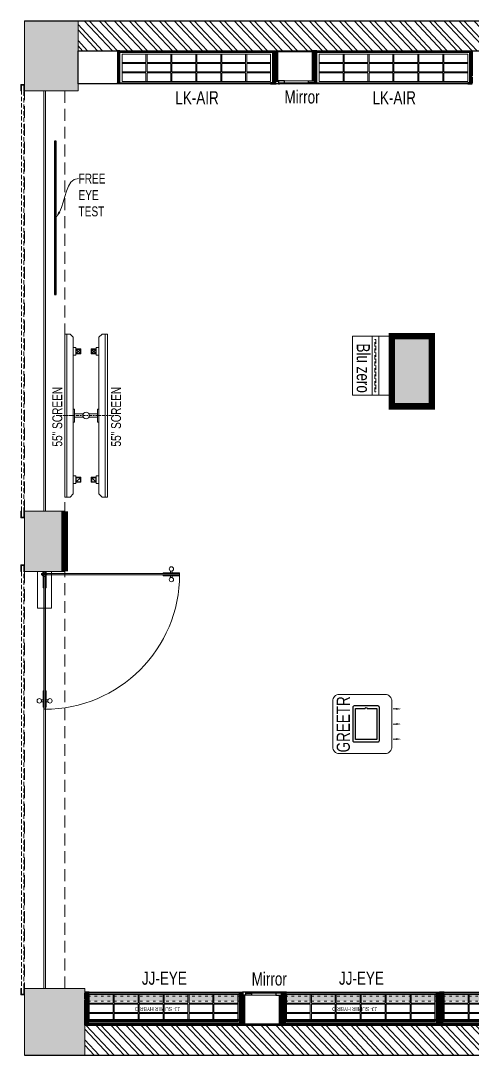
# Model space of a CAD drawing. Header units: feet. Extents: x 2461056 to 2478143, y -6057756 to -6049880.
# Drawn here: x 2461056 to 2464492, y -6057756 to -6049880 of the extents above; entities that cross this region are included whole.
import ezdxf
from ezdxf import colors
from ezdxf.entities.mleader import LeaderData, LeaderLine
from ezdxf.math import Vec2, Vec3

# ---------------------------------------------------------------- set-up
doc = ezdxf.new("R2010")
doc.units = ezdxf.units.FT
doc.header["$LTSCALE"] = 33
doc.header["$MEASUREMENT"] = 0
for name, pattern in [('a_p6_plan_L18$0$HIDDEN', [0.375, 0.25, -0.125]), ('ACAD_ISO03W100', [30, 12, -18]), ('D10_DASHED', [0.75, 0.5, -0.25]), ('DASHDOT2', [0.5, 0.25, -0.125, 0, -0.125]), ('HIDDENX2', [0.75, 0.5, -0.25])]:
    doc.linetypes.add(name, pattern=pattern)
for name, color, linetype, lineweight in [('A-Glazing', 4, 'Continuous', 20), ('A-shutter', 8, 'Continuous', 18), ('beam', 90, 'Continuous', 9), ('Column', 243, 'Continuous', 9), ('Glazing', 141, 'Continuous', 15), ('LENS-FURNITURE', 13, 'Continuous', 9), ('LENS-PARTITION', 21, 'Continuous', 25), ('LENS-TEXT', 31, 'Continuous', 5), ('LENS_DIMENSION', 193, 'Continuous', 0), ('LENS_TEXT', 31, 'Continuous', 5), ('LK-EQPMT', 3, 'Continuous', 18), ('LK-FF&E FLOOR', 1, 'Continuous', 9), ('LK-FF&E WALL', 1, 'Continuous', 9), ('LK-IT', 3, 'Continuous', 18), ('LK-MIRROR', 133, 'Continuous', 13), ('LN-ELEVATION-1', 81, 'Continuous', 25), ('LN-ELEVATION-2', 103, 'Continuous', 20), ('LN-ELEVATION-3', 125, 'Continuous', 18), ('LN-ELEVATION-4', 145, 'Continuous', 13), ('LN-ELEVATION-5', 167, 'Continuous', 5), ('LN-HATCH', 251, 'Continuous', 0), ('PLANO-TXT', 252, 'Continuous', 5), ('rolling shutter', 1, 'Continuous', 5)]:
    doc.layers.add(name, color=color, linetype=linetype, lineweight=lineweight)
doc.layers.add('A-WALL', color=1, linetype='Continuous')
doc.styles.add('LK TXT', font='GILC____.TTF', dxfattribs={"height": 100})
doc.styles.get("Standard").update_dxf_attribs({"font": 'GILC____.TTF'})
pattern_1 = [(313.1105193, (-2880332.71, 5458971.06), (60.7755651, 56.8937008), []), (313.1105193, (-2880334.005, 5458931.84), (60.7755651, 56.8937008), [])]
pattern_2 = [(45, (7858054.0837, 3504049.203), (-4.4901280605, 4.4901280605), [])]

# ---------------------------------------------------------------- blocks, each defined once
blk = doc.blocks.new('*U40')
at = {"layer": 'A-shutter', "color": 5, "ltscale": 10}
for points in [[(41040901.6, -1561539.2), (41040901.6, -1561544.2), (41040856.6, -1561544.2), (41040856.6, -1561564.2), (41040901.6, -1561564.2), (41040901.6, -1561569.2), (41040851.6, -1561569.2), (41040851.6, -1561539.2)], [(41044076.6, -1561539.2), (41044076.6, -1561544.2), (41044121.6, -1561544.2), (41044121.6, -1561564.2), (41044076.6, -1561564.2), (41044076.6, -1561569.2), (41044126.6, -1561569.2), (41044126.6, -1561539.2)]]:
    blk.add_lwpolyline(points, close=True, dxfattribs=at)
at = {"layer": 'A-shutter', "color": 5, "linetype": 'HIDDENX2', "ltscale": 2}
blk.add_lwpolyline([(41040856.6, -1561544.2), (41040856.6, -1561564.2), (41044121.6, -1561564.2), (41044121.6, -1561544.2)], close=True, dxfattribs=at)
blk = doc.blocks.new('*U41')
at = {"layer": 'A-shutter', "color": 5, "ltscale": 10}
for points in [[(41040901.6, -1561539.2), (41040901.6, -1561544.2), (41040856.6, -1561544.2), (41040856.6, -1561564.2), (41040901.6, -1561564.2), (41040901.6, -1561569.2), (41040851.6, -1561569.2), (41040851.6, -1561539.2)], [(41044102, -1561539.2), (41044102, -1561544.2), (41044147, -1561544.2), (41044147, -1561564.2), (41044102, -1561564.2), (41044102, -1561569.2), (41044152, -1561569.2), (41044152, -1561539.2)]]:
    blk.add_lwpolyline(points, close=True, dxfattribs=at)
at = {"layer": 'A-shutter', "color": 5, "linetype": 'HIDDENX2', "ltscale": 2}
blk.add_lwpolyline([(41040856.6, -1561544.2), (41040856.6, -1561564.2), (41044147, -1561564.2), (41044147, -1561544.2)], close=True, dxfattribs=at)
blk = doc.blocks.new('A$Cf23987e7')
at = {"layer": 'Column'}
h = blk.add_hatch(color=8, dxfattribs=at)
h.dxf.hatch_style = 1
h.paths.add_polyline_path([(-13412.6, 6935.6), (-13412.6, 7470.4), (-13819, 7470.4), (-13819, 6935.6)])
h.paths.add_polyline_path([(-13514.2, 3278), (-13514.2, 3735.2), (-13819, 3735.2), (-13819, 3278)])
h.paths.add_polyline_path([(-13361.8, -406.4), (-13361.8, 103), (-13819, 103), (-13819, -406.4)])
h.paths.add_polyline_path([(-10720.2, 4535.3), (-10720.2, 5068.7), (-11025, 5068.7), (-11025, 4535.3)])
h.paths.add_polyline_path([(-8307.2, 4636.9), (-8307.2, 5119.5), (-8637.4, 5119.5), (-8637.4, 4636.9)])
h.paths.add_polyline_path([(-4344.8, 4509.9), (-4344.8, 5043.3), (-4675, 5043.3), (-4675, 4509.9)])
h.paths.add_polyline_path([(-4344.8, -406.4), (-4344.8, 128.4), (-4675, 128.4), (-4675, -406.4)])
at = {"layer": 'LN-HATCH'}
h = blk.add_hatch(dxfattribs=at)
h.set_pattern_fill('ANSI32', color=256, scale=222, angle=268.11052)
h.set_pattern_definition(pattern_1)
h.paths.add_polyline_path([(-1296.8, 7240.4), (1776.6, 7240.4), (2589.4, 4802), (1282, 4802), (1282, 4675), (2631.7, 4675), (2894.2, 3887.6), (-230, 3887.6), (-230, 230), (-2160.4, 230), (-2160.4, -74.8), (-4344.8, -176.4), (-4344.8, -406.4), (-1930.4, -294.4), (-1930.4, 0), (0, 0), (0, 3657.6), (3238.6, 3657.6), (1967.7, 7470.4), (-1296.8, 7470.4), (-13412.6, 7470.4), (-13412.6, 7240.4)])
h = blk.add_hatch(dxfattribs=at)
h.set_pattern_fill('ANSI32', color=256, scale=222, angle=268.11052)
h.set_pattern_definition(pattern_1)
h.paths.add_polyline_path([(-4675, -406.4), (-4675, -176.4), (-13361.8, -176.4), (-13361.8, -406.4)])
at = {"layer": 'A-WALL'}
for p, q in [((-13819, 7470.4), (-1296.8, 7470.4)), ((-13412.6, 7240.4), (-1296.8, 7240.4)), ((-13361.8, -176.4), (-4675, -176.4)), ((-13819, -406.4), (-4675, -406.4))]:
    blk.add_line(p, q, dxfattribs=at)
at = {"layer": 'beam', "linetype": 'a_p6_plan_L18$0$HIDDEN', "lineweight": 5, "ltscale": 11}
for points in [[(-13514.2, 3735.2), (-13819, 3735.2), (-13819, 6935.6), (-13514.2, 6935.6)], [(-13514.2, 3278), (-13819, 3278), (-13819, 103), (-13514.2, 103)]]:
    blk.add_lwpolyline(points, close=True, dxfattribs=at)
at = {"layer": 'Column'}
for points in [[(-13819, 7470.4), (-13819, 6935.6), (-13412.6, 6935.6), (-13412.6, 7470.4)], [(-11025, 5068.7), (-11025, 4535.3), (-10720.2, 4535.3), (-10720.2, 5068.7)], [(-13819, 3735.2), (-13819, 3278), (-13514.2, 3278), (-13514.2, 3735.2)], [(-13819, 103), (-13819, -406.4), (-13361.8, -406.4), (-13361.8, 103)]]:
    blk.add_lwpolyline(points, close=True, dxfattribs=at)
at = {"layer": 'rolling shutter', "color": 2, "xscale": -1, "rotation": 269.9999994460998}
blk.add_blockref('*U41', (1547719.8, -41037166.4), dxfattribs=at)
at = {"layer": 'rolling shutter', "color": 2, "rotation": 270.0000005539002}
blk.add_blockref('*U40', (1547719.8, 41044179.6), dxfattribs=at)
blk = doc.blocks.new('MIRROR')
at = {"layer": 'LN-HATCH', "ltscale": 0.5}
h = blk.add_hatch(dxfattribs=at)
h.set_pattern_fill('ANSI31', color=256, scale=2)
h.set_pattern_definition([(45, (4060433.7416, 1708720.787), (-4.4901280605, 4.4901280605), [])])
h.paths.add_polyline_path([(212.9, 101.3), (230.9, 101.3), (230.9, -127.7), (212.9, -127.7)])
h.paths.add_polyline_path([(230.9, 95.3), (494.9, 95.3), (494.9, 101.3), (230.9, 101.3)])
h.paths.add_polyline_path([(512.9, 101.3), (494.9, 101.3), (494.9, -127.7), (512.9, -127.7)])
at = {"layer": 'Defpoints'}
blk.add_lwpolyline([(512.9, 101.3), (212.9, 101.3), (212.9, -148.7), (512.9, -148.7)], close=True, dxfattribs=at)
at = {"layer": 'LN-ELEVATION-1'}
for points in [[(212.9, 101.3), (230.9, 101.3), (230.9, -127.7), (212.9, -127.7)], [(230.9, 95.3), (494.9, 95.3), (494.9, 101.3), (230.9, 101.3)], [(512.9, 101.3), (494.9, 101.3), (494.9, -127.7), (512.9, -127.7)], [(259.9, -141.7), (259.9, -127.7), (214.9, -127.7), (214.9, -148.7), (223.9, -148.7), (223.9, -147.2), (216.4, -147.2), (216.4, -141.7)], [(442.9, -141.7), (442.9, -127.7), (487.9, -127.7), (487.9, -148.7), (478.9, -148.7), (478.9, -147.2), (486.4, -147.2), (486.4, -141.7)], [(504.9, -148.7), (504.9, -147.2), (509.4, -147.2), (509.4, -129.2), (487.9, -129.2), (487.9, -127.7), (510.9, -127.7), (510.9, -148.7)]]:
    blk.add_lwpolyline(points, close=True, dxfattribs=at)
at = {"layer": 'LN-ELEVATION-2', "color": 4, "lineweight": 0}
blk.add_lwpolyline([(216.4, -141.7), (486.4, -141.7), (486.4, -147.2), (216.4, -147.2)], close=True, dxfattribs=at)
at = {"layer": 'LN-ELEVATION-2'}
blk.add_lwpolyline([(259.9, -141.7), (442.9, -141.7), (442.9, -127.7), (259.9, -127.7)], close=True, dxfattribs=at)
at = {"layer": 'LN-ELEVATION-4', "ltscale": 0.5}
blk.add_line((478.9, -148.7), (223.9, -148.7), dxfattribs=at)
blk = doc.blocks.new('JJ SHD 1200')
at = {"layer": 'LN-ELEVATION-5'}
h = blk.add_hatch(color=177, dxfattribs=at)
h.dxf.hatch_style = 1
h.paths.add_polyline_path([(1182, 68), (32, 68), (32, 18), (1182, 18)])
at = {"layer": 'LN-HATCH', "ltscale": 0.5}
h = blk.add_hatch(dxfattribs=at)
h.set_pattern_fill('ANSI31', color=256, scale=2)
h.set_pattern_definition([(45, (4097602.2716, 1708830.267), (-4.4901280605, 4.4901280605), [])])
h.paths.add_polyline_path([(1207, 250), (1207, 60), (1201, 60), (1201, 50), (1207, 50), (1207, 6), (1182, 6), (1182, 250)])
h.paths.add_polyline_path([(32, 210), (1182, 210), (1182, 216), (32, 216)])
h.paths.add_polyline_path([(1172, 6), (1172, 0), (1207, 0), (1207, 6)])
h.paths.add_polyline_path([(7, 250), (7, 60), (13, 60), (13, 50), (7, 50), (7, 6), (32, 6), (32, 250)])
h.paths.add_polyline_path([(42, 6), (42, 0), (7, 0), (7, 6)])
at = {"layer": 'LN-ELEVATION-1', "ltscale": 0.5}
for points in [[(7, 250), (7, 60), (13, 60), (13, 50), (7, 50), (7, 6), (25, 6), (25, 250)], [(7, 250), (7, 60), (13, 60), (13, 50), (7, 50), (7, 6), (32, 6), (32, 250)], [(25, 238), (1189, 238), (1189, 244), (25, 244)], [(1207, 250), (1207, 60), (1201, 60), (1201, 50), (1207, 50), (1207, 6), (1182, 6), (1182, 250)], [(1207, 250), (1207, 60), (1201, 60), (1201, 50), (1207, 50), (1207, 6), (1189, 6), (1189, 250)], [(32, 210), (1182, 210), (1182, 216), (32, 216)], [(42, 6), (42, 0), (7, 0), (7, 6)], [(42, 6), (42, 0), (7, 0), (7, 6)], [(1172, 6), (1172, 0), (1207, 0), (1207, 6)], [(1172, 6), (1172, 0), (1207, 0), (1207, 6)]]:
    blk.add_lwpolyline(points, close=True, dxfattribs=at)
at = {"layer": 'LN-ELEVATION-3', "ltscale": 0.5}
for p, q in [((1189, 250), (25, 250)), ((1182, 250), (32, 250)), ((1172, 6), (42, 6)), ((1172, 6), (42, 6)), ((42, 0), (1172, 0)), ((42, 0), (1172, 0))]:
    blk.add_line(p, q, dxfattribs=at)
for points in [[(1172, 226), (42, 226), (42, 18), (1172, 18)], [(223.7, 226), (42, 226), (42, 162), (223.7, 162)], [(413.3, 226), (231.7, 226), (231.7, 162), (413.3, 162)], [(603, 226), (421.3, 226), (421.3, 162), (603, 162)], [(792.7, 226), (611, 226), (611, 162), (792.7, 162)], [(982.3, 226), (800.7, 226), (800.7, 162), (982.3, 162)], [(1172, 226), (990.3, 226), (990.3, 162), (1172, 162)], [(223.7, 154), (42, 154), (42, 90), (223.7, 90)], [(223.7, 82), (42, 82), (42, 18), (223.7, 18)], [(413.3, 154), (231.7, 154), (231.7, 90), (413.3, 90)], [(413.3, 82), (231.7, 82), (231.7, 18), (413.3, 18)], [(603, 154), (421.3, 154), (421.3, 90), (603, 90)], [(603, 82), (421.3, 82), (421.3, 18), (603, 18)], [(792.7, 154), (611, 154), (611, 90), (792.7, 90)], [(792.7, 82), (611, 82), (611, 18), (792.7, 18)], [(982.3, 154), (800.7, 154), (800.7, 90), (982.3, 90)], [(982.3, 82), (800.7, 82), (800.7, 18), (982.3, 18)], [(1172, 90), (990.3, 90), (990.3, 154), (1172, 154)], [(1172, 82), (990.3, 82), (990.3, 18), (1172, 18)]]:
    blk.add_lwpolyline(points, close=True, dxfattribs=at)
at = {"layer": 'LN-ELEVATION-4', "linetype": 'ACAD_ISO03W100', "ltscale": 0.05}
for points in [[(1182, 68), (32, 68), (32, 18), (1182, 18)], [(1182, 30), (32, 30), (32, 18), (1182, 18)]]:
    blk.add_lwpolyline(points, close=True, dxfattribs=at)
at = {"layer": 'LK-FF&E WALL', "ltscale": 0.5, "insert": (482.5, 142.3), "char_height": 30, "attachment_point": 1}
blk.add_mtext_dynamic_manual_height_columns('\\pt120;JJ- SUPER HYBRID', width=526.835, gutter_width=500, heights=[0], dxfattribs=at)
blk = doc.blocks.new('Entrance Door')
at = {"layer": 'Glazing', "ltscale": 111}
blk.add_hatch(color=256, dxfattribs=at).paths.add_polyline_path([(18, -34.8), (18, -1235), (30, -1235), (30, -34.8)])
at = {"layer": 'Glazing'}
for p, q in [((30, -54.2), (18, -66.2)), ((1117.8, -31.3), (1117.8, -54.3)), ((1117.8, -89.2), (1117.8, -66.3)), ((1132.8, -31.3), (1132.8, -54.3)), ((1132.8, -89.2), (1132.8, -66.3))]:
    blk.add_line(p, q, dxfattribs=at)
at = {"layer": 'Glazing', "ltscale": 44}
for p, q in [((-4.9, -1156.3), (18, -1156.3)), ((52.9, -1156.3), (30, -1156.3)), ((-4.9, -1171.3), (18, -1171.3)), ((52.9, -1171.3), (30, -1171.3))]:
    blk.add_line(p, q, dxfattribs=at)
at = {"layer": 'Glazing'}
for points in [[(320, -120.5), (0, -120.5), (0, 0), (320, 0)], [(0, -54.2), (142.5, -54.2), (142.5, -46.8), (0, -46.8)], [(0, -66.2), (142.5, -66.2), (142.5, -73.7), (0, -73.7)], [(1180.8, -54.3), (1038.3, -54.3), (1038.3, -46.8), (1180.8, -46.8)], [(1180.8, -66.3), (1038.3, -66.3), (1038.3, -73.8), (1180.8, -73.8)]]:
    blk.add_lwpolyline(points, close=True, dxfattribs=at)
at = {"layer": 'Glazing', "ltscale": 222}
blk.add_lwpolyline([(-1.5, -66.2), (1198.8, -66.2), (1198.8, -54.2), (-1.5, -54.2)], close=True, dxfattribs=at)
at = {"layer": 'Glazing', "ltscale": 111}
blk.add_lwpolyline([(18, -34.8), (18, -1235), (30, -1235), (30, -34.8)], close=True, dxfattribs=at)
at = {"layer": 'Glazing', "ltscale": 44}
for points in [[(18, -1092.5), (18, -1235), (10.5, -1235), (10.5, -1092.5)], [(30, -1092.5), (30, -1235), (37.5, -1235), (37.5, -1092.5)]]:
    blk.add_lwpolyline(points, close=True, dxfattribs=at)
at = {"layer": 'Glazing'}
for centre, radius in [((1125.3, -13.9), 19), ((24, -58.7), 19.8), ((1125.3, -106.6), 19)]:
    blk.add_circle(centre, radius, dxfattribs=at)
at = {"layer": 'Glazing', "ltscale": 44}
for centre in [(-22.4, -1163.8), (70.4, -1163.8)]:
    blk.add_circle(centre, 19, dxfattribs=at)
at = {"layer": 'Glazing', "ltscale": 222}
blk.add_arc((24, -60.2), 1174.8, 270, 359.99955, dxfattribs=at)
blk = doc.blocks.new('VC HD 1200')
at = {"layer": 'LN-HATCH', "ltscale": 0.5}
h = blk.add_hatch(dxfattribs=at)
h.set_pattern_fill('ANSI31', color=256, scale=2)
h.set_pattern_definition([(45, (3760859.753, 1795248.936), (-4.490128061, 4.490128061), [])])
h.paths.add_polyline_path([(-1200, 250), (-1200, 60), (-1194, 60), (-1194, 50), (-1200, 50), (-1200, 6), (-1182, 6), (-1182, 250)])
h = blk.add_hatch(dxfattribs=at)
h.set_pattern_fill('ANSI31', color=256, scale=2)
h.set_pattern_definition(pattern_2)
h.paths.add_polyline_path([(0, 250), (0, 60), (-6, 60), (-6, 50), (0, 50), (0, 6), (-18, 6), (-18, 250)])
h = blk.add_hatch(dxfattribs=at)
h.set_pattern_fill('ANSI31', color=256, scale=2)
h.set_pattern_definition([(45, (7858047.0837, 3504049.203), (-4.4901280605, 4.4901280605), [])])
h.paths.add_polyline_path([(-1165, 6), (-1165, 0), (-1200, 0), (-1200, 6)])
h = blk.add_hatch(dxfattribs=at)
h.set_pattern_fill('ANSI31', color=256, scale=2)
h.set_pattern_definition(pattern_2)
h.paths.add_polyline_path([(-28, 6), (-28, 0), (0, 0), (0, 6)])
at = {"layer": 'LN-ELEVATION-1', "ltscale": 0.5}
for points in [[(-1200, 250), (-1200, 60), (-1194, 60), (-1194, 50), (-1200, 50), (-1200, 6), (-1182, 6), (-1182, 250)], [(-18, 238), (-1182, 238), (-1182, 244), (-18, 244)], [(0, 250), (0, 60), (-6, 60), (-6, 50), (0, 50), (0, 6), (-18, 6), (-18, 250)], [(-1165, 6), (-1165, 0), (-1200, 0), (-1200, 6)], [(-35, 6), (-35, 0), (0, 0), (0, 6)]]:
    blk.add_lwpolyline(points, close=True, dxfattribs=at)
at = {"layer": 'LN-ELEVATION-3', "ltscale": 0.5}
for p, q in [((-1182, 250), (-18, 250)), ((-1165, 6), (-35, 6)), ((-35, 0), (-1165, 0))]:
    blk.add_line(p, q, dxfattribs=at)
for points in [[(-1165, 226), (-35, 226), (-35, 18), (-1165, 18)], [(-1165, 226), (-983.3, 226), (-983.3, 162), (-1165, 162)], [(-975.3, 226), (-793.7, 226), (-793.7, 162), (-975.3, 162)], [(-785.7, 226), (-604, 226), (-604, 162), (-785.7, 162)], [(-596, 226), (-414.3, 226), (-414.3, 162), (-596, 162)], [(-406.3, 226), (-224.7, 226), (-224.7, 162), (-406.3, 162)], [(-216.7, 226), (-35, 226), (-35, 162), (-216.7, 162)], [(-1165, 90), (-983.3, 90), (-983.3, 154), (-1165, 154)], [(-1165, 82), (-983.3, 82), (-983.3, 18), (-1165, 18)], [(-975.3, 154), (-793.7, 154), (-793.7, 90), (-975.3, 90)], [(-975.3, 82), (-793.7, 82), (-793.7, 18), (-975.3, 18)], [(-785.7, 154), (-604, 154), (-604, 90), (-785.7, 90)], [(-785.7, 82), (-604, 82), (-604, 18), (-785.7, 18)], [(-596, 154), (-414.3, 154), (-414.3, 90), (-596, 90)], [(-596, 82), (-414.3, 82), (-414.3, 18), (-596, 18)], [(-406.3, 154), (-224.7, 154), (-224.7, 90), (-406.3, 90)], [(-406.3, 82), (-224.7, 82), (-224.7, 18), (-406.3, 18)], [(-216.7, 154), (-35, 154), (-35, 90), (-216.7, 90)], [(-216.7, 82), (-35, 82), (-35, 18), (-216.7, 18)]]:
    blk.add_lwpolyline(points, close=True, dxfattribs=at)
blk = doc.blocks.new('GREETR 450x450')
at = {"layer": 'LN-ELEVATION-1', "linetype": 'ByBlock', "lineweight": -2}
for p, q in [((481.3, 339.7), (461, 339.7)), ((481.3, 225), (461, 225)), ((481.3, 110.3), (461, 110.3))]:
    blk.add_line(p, q, dxfattribs=at)
at = {"layer": 'LN-ELEVATION-1'}
for points in [[(355.5, 98.3), (355.5, 352.3, 0.414214), (345.5, 362.3), (163.5, 362.3, 0.414214), (153.5, 352.3), (153.5, 98.3, 0.414214), (163.5, 88.3), (345.5, 88.3, 0.414214)], [(264, 342.8), (336.5, 342.8), (336.5, 107.8), (172.5, 107.8), (172.5, 342.8), (245, 342.8, 0.327538), (246.9, 344.2, -0.733799), (262.1, 344.2, 0.327538)]]:
    blk.add_lwpolyline(points, format="xyb", close=True, dxfattribs=at)
at = {"layer": 'LN-ELEVATION-1', "linetype": 'ByBlock', "lineweight": -2}
for points in [[(481.3, 346.4), (481.3, 333.1), (521.3, 339.7)], [(481.3, 231.7), (481.3, 218.3), (521.3, 225)], [(481.3, 116.9), (481.3, 103.6), (521.3, 110.3)]]:
    blk.add_solid(points, dxfattribs=at)
at = {"layer": 'LN-ELEVATION-2'}
blk.add_lwpolyline([(50, 0), (400, 0, 0.414214), (450, 50), (450, 400, 0.414214), (400, 450), (50, 450, 0.414214), (0, 400), (0, 50, 0.414214)], format="xyb", close=True, dxfattribs=at)
at = {"layer": 'LENS-TEXT', "color": 0, "linetype": 'Continuous', "ltscale": 3, "insert": (81.4, 222.4), "char_height": 100, "attachment_point": 5, "rotation": 90, "style": 'LK TXT'}
blk.add_mtext_dynamic_manual_height_columns('GREETR', width=353.056, gutter_width=0.5, heights=[0], dxfattribs=at)
blk = doc.blocks.new('55INCH')
at = {"layer": 'LK-EQPMT', "ltscale": 12}
for p, q in [((2111558.8, 1135690.5), (2111583.2, 1135690.5)), ((2111583.2, 1135690.5), (2111607.7, 1135666)), ((2111607.7, 1134473.9), (2111607.7, 1135666)), ((2111607.7, 1135587.9), (2111627.2, 1135587.9)), ((2111627.2, 1135529.3), (2111607.7, 1135529.3)), ((2111627.2, 1135587.9), (2111627.2, 1135529.3)), ((2111627.2, 1134610.6), (2111607.7, 1134610.6)), ((2111627.2, 1134610.6), (2111627.2, 1134552)), ((2111607.7, 1134552), (2111627.2, 1134552)), ((2111558.8, 1134449.5), (2111583.2, 1134449.5)), ((2111583.2, 1134449.5), (2111607.7, 1134473.9))]:
    blk.add_line(p, q, dxfattribs=at)
at = {"layer": 'LK-EQPMT'}
for p, q in [((2111661.6, 1135543.3), (2111631, 1135573.9)), ((2111661.6, 1135573.9), (2111631, 1135543.3)), ((2111661.6, 1134597.1), (2111631, 1134566.5))]:
    blk.add_line(p, q, dxfattribs=at)
at = {"layer": 'LK-EQPMT', "ltscale": 12}
blk.add_lwpolyline([(2111542.6, 1135690.5), (2111558.8, 1135690.5), (2111558.8, 1134449.5), (2111542.6, 1134449.5)], close=True, dxfattribs=at)
at = {"layer": 'LK-EQPMT'}
for points in [[(2111627.2, 1135577.7), (2111627.2, 1135539.5), (2111665.4, 1135539.5), (2111665.4, 1135577.7)], [(2111631, 1135573.9), (2111631, 1135543.3), (2111661.6, 1135543.3), (2111661.6, 1135573.9)], [(2111627.2, 1134562.7), (2111627.2, 1134600.9), (2111665.4, 1134600.9), (2111665.4, 1134562.7)], [(2111631, 1134566.5), (2111631, 1134597.1), (2111661.6, 1134597.1), (2111661.6, 1134566.5)]]:
    blk.add_lwpolyline(points, close=True, dxfattribs=at)
blk = doc.blocks.new('BLUE ZERO')
at = {"layer": 'LENS-FURNITURE', "ltscale": 0.5}
for points in [[(86206.7, 120883.4), (86206.7, 120433.4), (85906.7, 120433.4), (85906.7, 120883.4)], [(86106.7, 120883.4), (86106.7, 120433.4), (86056.7, 120433.4), (86056.7, 120883.4)]]:
    blk.add_lwpolyline(points, close=True, dxfattribs=at)
at = {"layer": 'LENS-FURNITURE', "linetype": 'D10_DASHED', "ltscale": 2}
blk.add_lwpolyline([(86085.7, 120858.4), (86085.7, 120458.4), (86077.7, 120458.4), (86077.7, 120858.4)], close=True, dxfattribs=at)

msp = doc.modelspace()

# ---------------------------------------------------------------- linework, layer by layer
msp.add_lwpolyline([(2461325.3, -6051963.9), (2461325.3, -6050795.9), (2461313.3, -6050795.9), (2461313.3, -6051963.9)], close=True)
at = {"layer": 'A-Glazing'}
for points in [[(2461244, -6050414.4), (2461244, -6053614.8), (2461232, -6053614.8), (2461232, -6050414.4)], [(2461244, -6057247), (2461244, -6054072), (2461232, -6054072), (2461232, -6057247)]]:
    msp.add_lwpolyline(points, close=True, dxfattribs=at)
at = {"layer": 'LENS-PARTITION'}
msp.add_lwpolyline([(2461492, -6050109.6), (2461792, -6050109.6), (2461792, -6050359.6), (2461492, -6050359.6)], close=True, dxfattribs=at)
at = {"layer": 'LK-IT', "color": 1, "linetype": 'DASHDOT2', "ltscale": 3}
msp.add_line((2461797.4, -6052886.1), (2461308.4, -6052886.1), dxfattribs=at)
at = {"layer": 'LK-IT'}
for points in [[(2461455.5, -6052836.1), (2461455.5, -6052936.1), (2461465.5, -6052936.1), (2461465.5, -6052836.1)], [(2461650.3, -6052836.1), (2461650.3, -6052936.1), (2461640.3, -6052936.1), (2461640.3, -6052836.1)]]:
    msp.add_lwpolyline(points, close=True, dxfattribs=at)
for points in [[(2461531.3, -6052873.6), (2461465.5, -6052873.6), (2461465.5, -6052898.6), (2461531.3, -6052898.6, -0.267949), (2461531.3, -6052873.6, 1)], [(2461574.6, -6052873.6), (2461640.3, -6052873.6), (2461640.3, -6052898.6), (2461574.6, -6052898.6, 0.267949), (2461574.6, -6052873.6, -1)]]:
    msp.add_lwpolyline(points, format="xyb", dxfattribs=at)
at = {"layer": 'LK-IT', "color": 1}
msp.add_circle((2461552.9, -6052886.1), 25, dxfattribs=at)
at = {"layer": 'LK-MIRROR', "linetype": 'ACAD_ISO03W100', "ltscale": 0.05, "const_width": 50}
msp.add_lwpolyline([(2463879.6, -6052281.3), (2464184.4, -6052281.3), (2464184.4, -6052814.7), (2463879.6, -6052814.7)], close=True, dxfattribs=at)
msp.add_lwpolyline([(2461390.4, -6053614.8), (2461390.4, -6054072)], dxfattribs=at)

# ---------------------------------------------------------------- block references
at = {"layer": 'A-Glazing', "xscale": -0.8748404702498997, "yscale": 0.8748404702499003, "zscale": 0.8748404702499003, "rotation": 89.99998890870324}
msp.add_blockref('Entrance Door', (2461184.6, -6054073.3), dxfattribs=at)
at = {"layer": 'LENS_DIMENSION'}
msp.add_blockref('A$Cf23987e7', (2474904.6, -6057350), dxfattribs=at)
at = {"layer": 'LK-FF&E FLOOR'}
for name, p in [('BLUE ZERO', (2377672.9, -6173164.7)), ('GREETR 450x450', (2463429.6, -6055459.1))]:
    msp.add_blockref(name, p, dxfattribs=at)
at = {"layer": 'LK-FF&E WALL'}
for p in [(2462992, -6050359.6), (2464492, -6050359.6)]:
    msp.add_blockref('VC HD 1200', p, dxfattribs=at)
at = {"layer": 'LK-FF&E WALL', "xscale": -1}
msp.add_blockref('MIRROR', (2463505, -6050210.9), dxfattribs=at)
at = {"layer": 'LK-FF&E WALL', "rotation": 180}
for name, p in [('JJ SHD 1200', (2462749.8, -6057276.4)), ('MIRROR', (2463255.8, -6057425)), ('JJ SHD 1200', (2464249.8, -6057276.4)), ('JJ SHD 1200', (2465449.8, -6057276.4))]:
    msp.add_blockref(name, p, dxfattribs=at)
at = {"layer": 'LK-IT'}
msp.add_blockref('55INCH', (349847.8, -7187956), dxfattribs=at)
at = {"layer": 'LK-IT', "xscale": -1}
msp.add_blockref('55INCH', (4573258, -7187956), dxfattribs=at)

# ---------------------------------------------------------------- texts
at = {"layer": 'LENS-TEXT', "color": 0, "linetype": 'Continuous', "ltscale": 3, "char_height": 75, "width": 783.964, "attachment_point": 5, "rotation": 90, "style": 'LK TXT'}
for insert in [(2461334.7, -6052894.6), (2461781.7, -6052894.6)]:
    msp.add_mtext('\\pt225;55" SCREEN', dxfattribs=dict(at, insert=insert))
at = {"layer": 'LENS_TEXT', "linetype": 'Continuous', "ltscale": 3, "char_height": 100, "width": 324.474, "attachment_point": 5, "style": 'LK TXT'}
for insert in [(2463196.3, -6050460.3), (2462947.1, -6057175.6)]:
    msp.add_mtext('{\\C7;Mirror}', dxfattribs=dict(at, insert=insert))
at = {"layer": 'PLANO-TXT', "linetype": 'Continuous', "ltscale": 3, "char_height": 100, "width": 244.677, "attachment_point": 5, "style": 'LK TXT'}
for s, insert in [('LK-AIR', (2462397.6, -6050466.2)), ('LK-AIR', (2463897.6, -6050466.2)), ('JJ-EYE', (2462148.4, -6057169.7)), ('JJ-EYE', (2463648.4, -6057169.7))]:
    msp.add_mtext(s, dxfattribs=dict(at, insert=insert))
at = {"layer": 'PLANO-TXT', "linetype": 'Continuous', "ltscale": 3, "insert": (2463662.1, -6052525), "char_height": 100, "width": 510.552, "attachment_point": 5, "rotation": 270, "style": 'LK TXT'}
msp.add_mtext('\\pt800;Blu zero', dxfattribs=at)

# ---------------------------------------------------------------- leaders
at = {"layer": 'LENS_TEXT', "color": 1, "linetype": 'Continuous', "ltscale": 3}
ml = msp.add_multileader_mtext('Standard', dxfattribs=at)
ml.set_content('{\\C256;FREE EYE TEST}', color=1)
ml.set_leader_properties(color=256, linetype='ByLayer', lineweight=-1)
ml.build(insert=Vec2(0, 0))
ml.multileader.update_dxf_attribs({"leader_type": 2, "dogleg_length": 0.36, "arrow_head_size": 50})
ctx = ml.context
ctx.base_point, ctx.char_height, ctx.arrow_head_size, ctx.landing_gap_size, ctx.plane_origin = Vec3(2461495.5, -6051082.1), 75, 50, 0.09, Vec3(2460217.7, -6049719.7)
notes = []
notes.append((ctx, [(0, (1, 1, 0), (2461495.1, -6051082.1), (1, 0), 0.36, [(1, [(2461325.3, -6051379.9)], 0, [])])]))
ctx.mtext.insert, ctx.mtext.width, ctx.mtext.flow_direction = Vec3(2461495.6, -6051044.1), 354.238, 5
for ctx, leaders in notes:
    for number, flags, end, landing, length, lines in leaders:
        leader = LeaderData()
        leader.index, (leader.has_last_leader_line, leader.has_dogleg_vector, leader.attachment_direction) = number, flags
        leader.last_leader_point, leader.dogleg_vector, leader.dogleg_length = Vec3(end), Vec3(landing), length
        for number, points, colour, breaks in lines:
            line = LeaderLine()
            line.index, line.vertices, line.color, line.breaks = number, Vec3.list(points), colors.encode_raw_color(colour), breaks
            leader.lines.append(line)
        ctx.leaders.append(leader)

doc.saveas('drawing.dxf')
